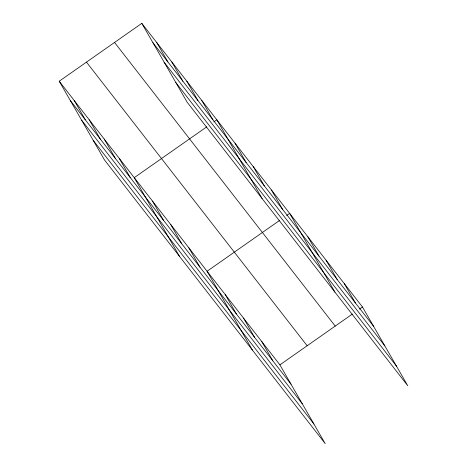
<?xml version="1.0" encoding="UTF-8"?>
<svg xmlns="http://www.w3.org/2000/svg" width="467" height="467" viewBox="0 0 467 467"><rect width="100%" height="100%" fill="white"/><g stroke="black" fill="none" stroke-linecap="round" stroke-linejoin="round"><path stroke-width="0.7" d="M59.221 81.223L279.902 364.861L325.207 443.65L104.526 160.012L59.221 81.223L141.793 23.35L362.474 306.988L407.779 385.777L187.098 102.139L141.793 23.35M206.753 126.843L134.251 177.658L179.556 256.447M213.863 121.864L216.822 119.785L262.127 198.574M279.581 220.447L207.079 271.257L252.384 350.052M286.685 215.462L289.651 213.39L334.956 292.179M279.902 364.861L352.404 314.046M359.514 309.066L362.474 306.988M152.902 42.672L373.582 326.31M164.186 62.298L384.866 345.936M175.814 82.513L396.495 366.151M114.543 42.45L335.224 326.089M86.471 62.123L307.152 345.761M70.33 100.545L291.011 384.183M81.614 120.171L302.295 403.803M93.242 140.386L313.923 424.024M344.267 283.586L355.375 302.908M326.059 260.189L337.174 279.511M307.852 236.787L318.967 256.109M271.444 189.987L282.553 209.309M253.237 166.585L264.345 185.907M235.029 143.188L246.138 162.51M201.814 100.498L212.929 119.821M186.812 81.211L197.92 100.533M171.803 61.924L182.912 81.246M156.795 42.637L167.91 61.959M261.695 341.459L272.804 360.781M243.488 318.062L254.603 337.378M225.287 294.659L236.395 313.982M188.872 247.86L199.981 267.182M170.665 224.458L181.774 243.78M152.458 201.061L163.567 220.377M119.248 158.371L130.357 177.693M104.24 139.084L115.349 158.406M89.232 119.797L100.341 139.119M74.224 100.51L85.338 119.832"/></g></svg>
